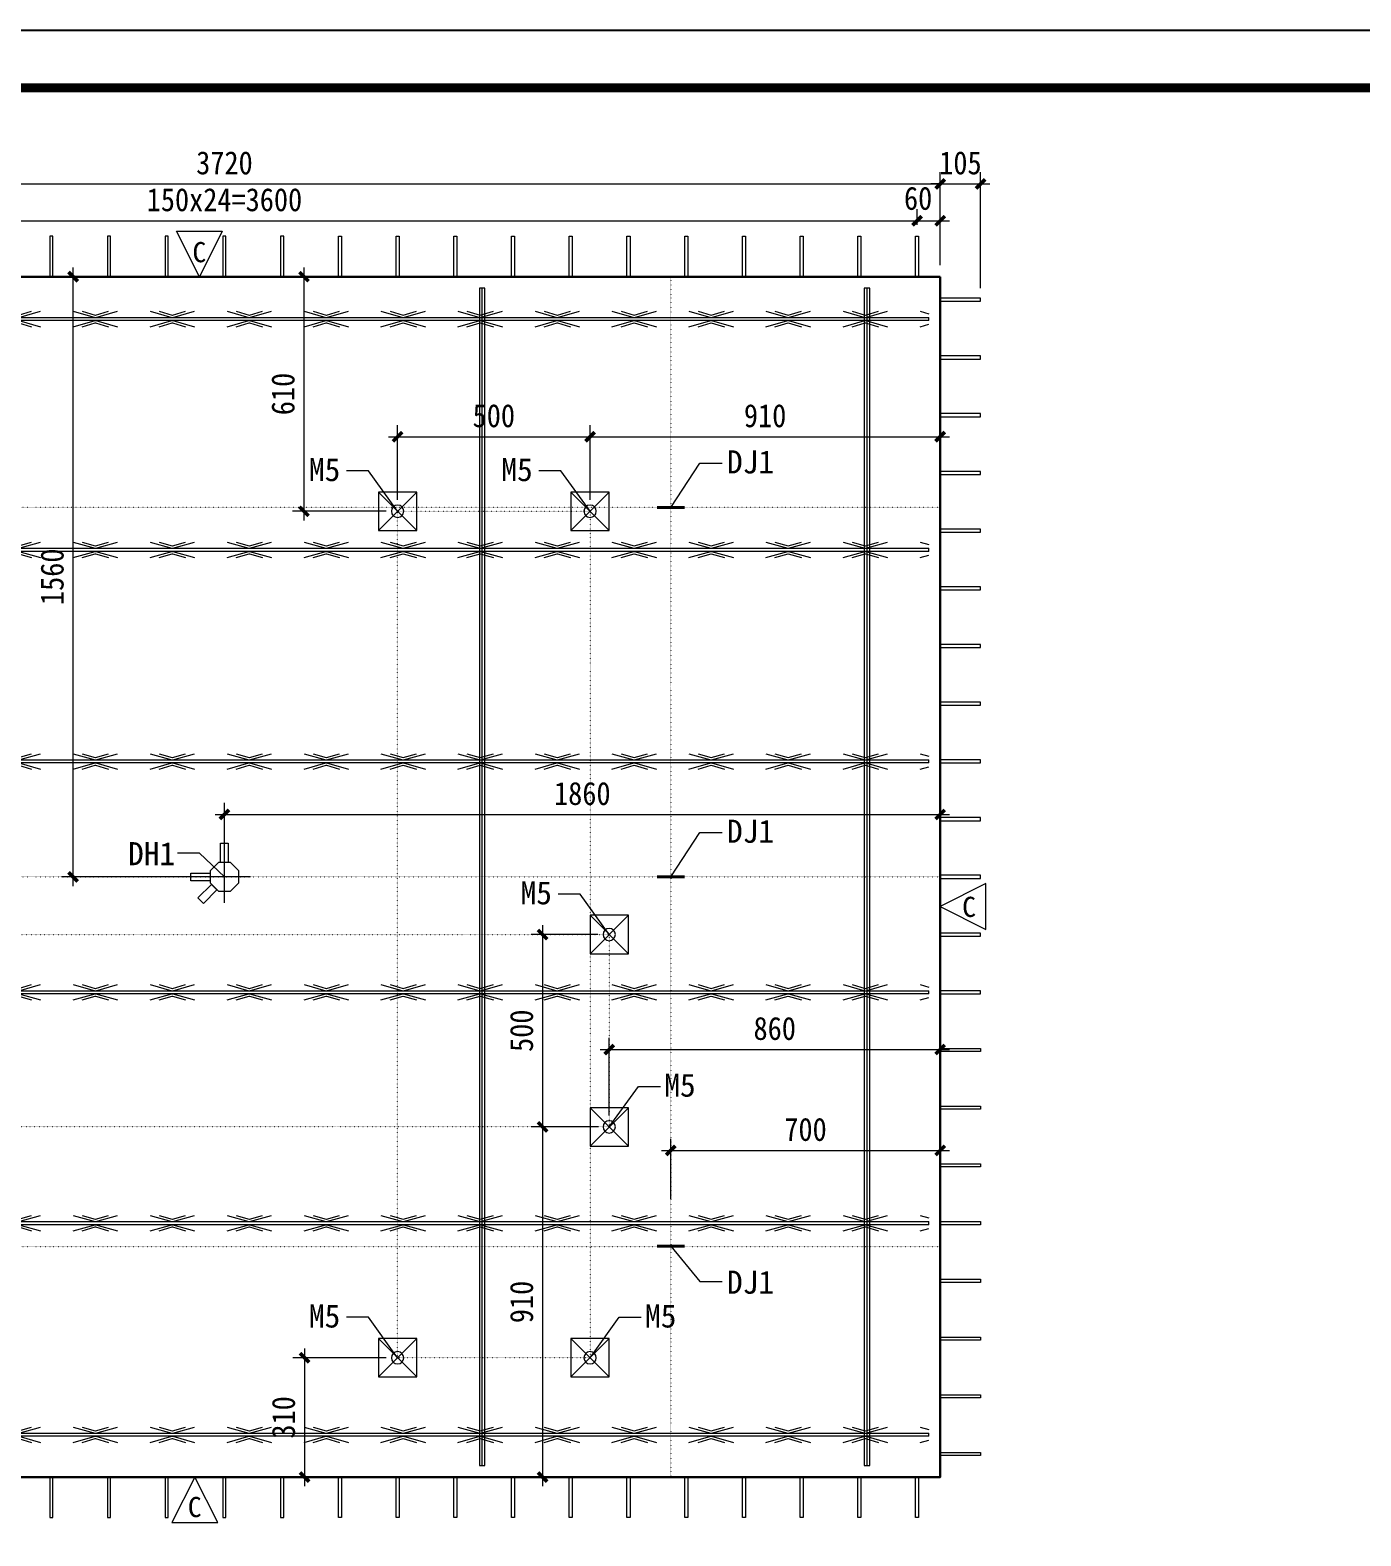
# Model space of a CAD drawing. Header units: millimetres. Extents: x 0 to 31486, y -384 to 8910.
# Drawn here: x 21728 to 25186, y 4612 to 8526 of the extents above; entities that cross this region are included whole.
import ezdxf
from ezdxf.enums import TextEntityAlignment as Align

# ---------------------------------------------------------------- set-up
doc = ezdxf.new("R2010")
doc.units = ezdxf.units.MM
doc.linetypes.add('DOT', pattern=[0.25, 0, -0.25])
for name, color, linetype in [('EQUIP-照明', 3, 'Continuous'), ('ERECTIONMARK', 8, 'Continuous'), ('图框2', 1, 'Continuous'), ('图框线', 7, 'Continuous'), ('桁架', 4, 'Continuous'), ('钢筋', 7, 'Continuous')]:
    doc.layers.add(name, color=color, linetype=linetype)
for name, color, linetype, lineweight in [('YG-标注', 151, 'Continuous', 15), ('YZ-文字', 4, 'Continuous', 13), ('YZ-符号', 96, 'Continuous', 9), ('墙板支撑', 7, 'Continuous', 15), ('轮廓线', 2, 'Continuous', 13)]:
    doc.layers.add(name, color=color, linetype=linetype, lineweight=lineweight)
doc.styles.add('YZ-样式 2', font='simhei.ttf', dxfattribs={"width": 0.9})
doc.styles.add('图签-黑体', font='simhei.ttf')
doc.styles.add('黑体', font='simhei.ttf')
doc.dimstyles.new('m_sc-10', dxfattribs={"dimtxt": 65, "dimasz": 30, "dimexe": 20, "dimexo": 30, "dimgap": 20, "dimtad": 1, "dimdec": 0, "dimzin": 1, "dimdsep": 46, "dimtxsty": '黑体', "dimblk": 'ARCHTICK', "dimcen": 250, "dimdle": 10, "dimclrd": 256, "dimclre": 256, "dimclrt": 7, "dimazin": 0, "dimtfac": 1, "dimtdec": 0, "dimtix": 1, "dimtmove": 2, "dimatfit": 2, "dimldrblk": 'ARCHTICK', "dimfxl": 1, "dimlwd": -1, "dimlwe": -1, "dimarcsym": 0})
doc.dimstyles.new('YZ-30', dxfattribs={"dimscale": 30, "dimtxt": 2, "dimasz": 0.8, "dimexe": 1, "dimexo": 1, "dimgap": 0.8, "dimtad": 1, "dimdec": 0, "dimzin": 1, "dimdsep": 46, "dimtxsty": 'YZ-样式 2', "dimblk": 'ARCHTICK', "dimcen": 250, "dimdle": 0.8, "dimclrd": 151, "dimclre": 151, "dimclrt": 7, "dimazin": 0, "dimtfac": 1, "dimtdec": 0, "dimtix": 1, "dimtmove": 2, "dimatfit": 2, "dimldrblk": 'ARCHTICK', "dimfxl": 1, "dimlwd": 9, "dimlwe": 9, "dimarcsym": 0})

# ---------------------------------------------------------------- blocks, each defined once
blk = doc.blocks.new('_ArchTick')
at = {"color": 0, "linetype": 'ByBlock', "const_width": 0.4}
blk.add_lwpolyline([(-0.5, -0.5), (0.5, 0.5)], dxfattribs=at)
blk = doc.blocks.new('*D223')
at = {"layer": 'Defpoints', "color": 0, "ltscale": 30, "transparency": 16777216}
for p in [(24093.1, 8126.5), (20373.1, 7885.3), (24093.1, 7885.3)]:
    blk.add_point(p, dxfattribs=at)
at = {"layer": 'YG-标注', "color": 151, "lineweight": 9, "ltscale": 30, "transparency": 16777216}
for p, q in [((20373.1, 7915.3), (20373.1, 8156.5)), ((24093.1, 7915.3), (24093.1, 8156.5)), ((20349.1, 8126.5), (24117.1, 8126.5))]:
    blk.add_line(p, q, dxfattribs=at)
at = {"layer": 'YG-标注', "color": 151, "lineweight": 9, "ltscale": 30, "transparency": 16777216, "xscale": 24, "yscale": 24, "zscale": 24, "rotation": 180}
blk.add_blockref('_ArchTick', (20373.1, 8126.5), dxfattribs=at)
at = {"layer": 'YG-标注', "color": 151, "lineweight": 9, "ltscale": 30, "transparency": 16777216, "xscale": 24, "yscale": 24, "zscale": 24}
blk.add_blockref('_ArchTick', (24093.1, 8126.5), dxfattribs=at)
at = {"layer": 'YG-标注', "color": 7, "lineweight": 9, "ltscale": 30, "transparency": 16777216, "insert": (22233.1, 8180.8), "char_height": 60, "attachment_point": 5, "style": 'YZ-样式 2'}
blk.add_mtext('3720', dxfattribs=at)
blk = doc.blocks.new('*D224')
at = {"layer": 'Defpoints', "color": 0, "ltscale": 30, "transparency": 16777216}
for p in [(24198.1, 8126.5), (24093.1, 7885.3), (24198.1, 7825.3)]:
    blk.add_point(p, dxfattribs=at)
at = {"layer": '钢筋', "color": 151, "lineweight": 9, "ltscale": 30, "transparency": 16777216}
for p, q in [((24093.1, 7915.3), (24093.1, 8156.5)), ((24198.1, 7855.3), (24198.1, 8156.5)), ((24093.1, 8126.5), (24069.1, 8126.5)), ((24093.1, 8126.5), (24198.1, 8126.5)), ((24198.1, 8126.5), (24222.1, 8126.5))]:
    blk.add_line(p, q, dxfattribs=at)
at = {"layer": '钢筋', "color": 151, "lineweight": 9, "ltscale": 30, "transparency": 16777216, "xscale": 24, "yscale": 24, "zscale": 24}
blk.add_blockref('_ArchTick', (24093.1, 8126.5), dxfattribs=at)
at = {"layer": '钢筋', "color": 151, "lineweight": 9, "ltscale": 30, "transparency": 16777216, "xscale": 24, "yscale": 24, "zscale": 24, "rotation": 180}
blk.add_blockref('_ArchTick', (24198.1, 8126.5), dxfattribs=at)
at = {"layer": '钢筋', "color": 7, "ltscale": 30, "transparency": 16777216, "insert": (24145.6, 8180.8), "char_height": 60, "attachment_point": 5, "style": 'YZ-样式 2'}
blk.add_mtext('105', dxfattribs=at)
blk = doc.blocks.new('*D225')
at = {"layer": 'Defpoints', "color": 0, "ltscale": 30, "transparency": 16777216}
for p in [(24093.1, 8030.6), (24033.1, 7990.3), (24093.1, 7885.3)]:
    blk.add_point(p, dxfattribs=at)
at = {"layer": '钢筋', "color": 151, "lineweight": 9, "ltscale": 30, "transparency": 16777216}
for p, q in [((24009.1, 8030.6), (24117.1, 8030.6)), ((24033.1, 8020.3), (24033.1, 8060.6)), ((24093.1, 7915.3), (24093.1, 8060.6))]:
    blk.add_line(p, q, dxfattribs=at)
at = {"layer": '钢筋', "color": 151, "lineweight": 9, "ltscale": 30, "transparency": 16777216, "xscale": 24, "yscale": 24, "zscale": 24, "rotation": 180}
blk.add_blockref('_ArchTick', (24033.1, 8030.6), dxfattribs=at)
at = {"layer": '钢筋', "color": 151, "lineweight": 9, "ltscale": 30, "transparency": 16777216, "xscale": 24, "yscale": 24, "zscale": 24}
blk.add_blockref('_ArchTick', (24093.1, 8030.6), dxfattribs=at)
at = {"layer": '钢筋', "color": 7, "ltscale": 30, "transparency": 16777216, "insert": (24035.7, 8088.6), "char_height": 60, "attachment_point": 5, "style": 'YZ-样式 2'}
blk.add_mtext('60', dxfattribs=at)
blk = doc.blocks.new('*D226')
at = {"layer": 'Defpoints', "color": 0, "ltscale": 30, "transparency": 16777216}
for p in [(24033.1, 8030.6), (20433.1, 7990.3), (24033.1, 7990.3)]:
    blk.add_point(p, dxfattribs=at)
at = {"layer": '钢筋', "color": 151, "lineweight": 9, "ltscale": 30, "transparency": 16777216}
for p, q in [((20409.1, 8030.6), (24057.1, 8030.6)), ((20433.1, 8020.3), (20433.1, 8060.6)), ((24033.1, 8020.3), (24033.1, 8060.6))]:
    blk.add_line(p, q, dxfattribs=at)
at = {"layer": '钢筋', "color": 151, "lineweight": 9, "ltscale": 30, "transparency": 16777216, "xscale": 24, "yscale": 24, "zscale": 24, "rotation": 180}
blk.add_blockref('_ArchTick', (20433.1, 8030.6), dxfattribs=at)
at = {"layer": '钢筋', "color": 151, "lineweight": 9, "ltscale": 30, "transparency": 16777216, "xscale": 24, "yscale": 24, "zscale": 24}
blk.add_blockref('_ArchTick', (24033.1, 8030.6), dxfattribs=at)
at = {"layer": '钢筋', "color": 7, "ltscale": 30, "transparency": 16777216, "insert": (22233.1, 8085), "char_height": 60, "attachment_point": 5, "style": 'YZ-样式 2'}
blk.add_mtext('150x24=3600', dxfattribs=at)
blk = doc.blocks.new('A$C417965C4')
at = {"layer": '桁架', "color": 4, "lineweight": 9}
for p, q in [((-3660, 4), (-3660, -4)), ((0, -4), (0, 4))]:
    blk.add_line(p, q, dxfattribs=at)
for points in [[(-3660, 4), (0, 4)], [(-3623.2, 20), (-3566.3, 4), (-3564.5, 4), (-3507.6, 20)], [(-3599.7, 20), (-3565.5, 10), (-3565.2, 10), (-3531.1, 20)], [(-3423.2, 20), (-3366.3, 4), (-3364.5, 4), (-3307.6, 20)], [(-3399.7, 20), (-3365.5, 10), (-3365.2, 10), (-3331.1, 20)], [(-3223.2, 20), (-3166.3, 4), (-3164.5, 4), (-3107.6, 20)], [(-3199.7, 20), (-3165.5, 10), (-3165.2, 10), (-3131.1, 20)], [(-3023.2, 20), (-2966.3, 4), (-2964.5, 4), (-2907.6, 20)], [(-2999.7, 20), (-2965.5, 10), (-2965.2, 10), (-2931.1, 20)], [(-2823.2, 20), (-2766.3, 4), (-2764.5, 4), (-2707.6, 20)], [(-2799.7, 20), (-2765.5, 10), (-2765.2, 10), (-2731.1, 20)], [(-2623.2, 20), (-2566.3, 4), (-2564.5, 4), (-2507.6, 20)], [(-2599.7, 20), (-2565.5, 10), (-2565.2, 10), (-2531.1, 20)], [(-2423.2, 20), (-2366.3, 4), (-2364.5, 4), (-2307.6, 20)], [(-2399.7, 20), (-2365.5, 10), (-2365.2, 10), (-2331.1, 20)], [(-2223.2, 20), (-2166.3, 4), (-2164.5, 4), (-2107.6, 20)], [(-2199.7, 20), (-2165.5, 10), (-2165.2, 10), (-2131.1, 20)], [(-2023.2, 20), (-1966.3, 4), (-1964.5, 4), (-1907.6, 20)], [(-1999.7, 20), (-1965.5, 10), (-1965.2, 10), (-1931.1, 20)], [(-1823.2, 20), (-1766.3, 4), (-1764.5, 4), (-1707.6, 20)], [(-1799.7, 20), (-1765.5, 10), (-1765.2, 10), (-1731.1, 20)], [(-1623.2, 20), (-1566.3, 4), (-1564.5, 4), (-1507.6, 20)], [(-1599.7, 20), (-1565.5, 10), (-1565.2, 10), (-1531.1, 20)], [(-1423.2, 20), (-1366.3, 4), (-1364.5, 4), (-1307.6, 20)], [(-1399.7, 20), (-1365.5, 10), (-1365.2, 10), (-1331.1, 20)], [(-1223.2, 20), (-1166.3, 4), (-1164.5, 4), (-1107.6, 20)], [(-1199.7, 20), (-1165.5, 10), (-1165.2, 10), (-1131.1, 20)], [(-1022.9, 20), (-966, 4), (-964.1, 4), (-907.3, 20)], [(-999.4, 20), (-965.2, 10), (-964.9, 10), (-930.8, 20)], [(-822.9, 20), (-766, 4), (-764.1, 4), (-707.3, 20)], [(-799.4, 20), (-765.2, 10), (-764.9, 10), (-730.8, 20)], [(-622.9, 20), (-566, 4), (-564.1, 4), (-507.3, 20)], [(-599.4, 20), (-565.2, 10), (-564.9, 10), (-530.8, 20)], [(-422.9, 20), (-366, 4), (-364.1, 4), (-307.3, 20)], [(-399.4, 20), (-365.2, 10), (-364.9, 10), (-330.8, 20)], [(-222.4, 20), (-165.5, 4), (-163.7, 4), (-106.8, 20)], [(-198.9, 20), (-164.8, 10), (-164.4, 10), (-130.3, 20)], [(-22.4, 20), (0, 13.7)], [(0, -4), (-3660, -4)], [(-3623.2, -20), (-3566.3, -4), (-3564.5, -4), (-3507.6, -20)], [(-3599.7, -20), (-3565.5, -10), (-3565.2, -10), (-3531.1, -20)], [(-3423.2, -20), (-3366.3, -4), (-3364.5, -4), (-3307.6, -20)], [(-3399.7, -20), (-3365.5, -10), (-3365.2, -10), (-3331.1, -20)], [(-3223.2, -20), (-3166.3, -4), (-3164.5, -4), (-3107.6, -20)], [(-3199.7, -20), (-3165.5, -10), (-3165.2, -10), (-3131.1, -20)], [(-3023.2, -20), (-2966.3, -4), (-2964.5, -4), (-2907.6, -20)], [(-2999.7, -20), (-2965.5, -10), (-2965.2, -10), (-2931.1, -20)], [(-2823.2, -20), (-2766.3, -4), (-2764.5, -4), (-2707.6, -20)], [(-2799.7, -20), (-2765.5, -10), (-2765.2, -10), (-2731.1, -20)], [(-2623.2, -20), (-2566.3, -4), (-2564.5, -4), (-2507.6, -20)], [(-2599.7, -20), (-2565.5, -10), (-2565.2, -10), (-2531.1, -20)], [(-2423.2, -20), (-2366.3, -4), (-2364.5, -4), (-2307.6, -20)], [(-2399.7, -20), (-2365.5, -10), (-2365.2, -10), (-2331.1, -20)], [(-2223.2, -20), (-2166.3, -4), (-2164.5, -4), (-2107.6, -20)], [(-2199.7, -20), (-2165.5, -10), (-2165.2, -10), (-2131.1, -20)], [(-2023.2, -20), (-1966.3, -4), (-1964.5, -4), (-1907.6, -20)], [(-1999.7, -20), (-1965.5, -10), (-1965.2, -10), (-1931.1, -20)], [(-1823.2, -20), (-1766.3, -4), (-1764.5, -4), (-1707.6, -20)], [(-1799.7, -20), (-1765.5, -10), (-1765.2, -10), (-1731.1, -20)], [(-1623.2, -20), (-1566.3, -4), (-1564.5, -4), (-1507.6, -20)], [(-1599.7, -20), (-1565.5, -10), (-1565.2, -10), (-1531.1, -20)], [(-1423.2, -20), (-1366.3, -4), (-1364.5, -4), (-1307.6, -20)], [(-1399.7, -20), (-1365.5, -10), (-1365.2, -10), (-1331.1, -20)], [(-1223.2, -20), (-1166.3, -4), (-1164.5, -4), (-1107.6, -20)], [(-1199.7, -20), (-1165.5, -10), (-1165.2, -10), (-1131.1, -20)], [(-1022.9, -20), (-966, -4), (-964.1, -4), (-907.3, -20)], [(-999.4, -20), (-965.2, -10), (-964.9, -10), (-930.8, -20)], [(-822.9, -20), (-766, -4), (-764.1, -4), (-707.3, -20)], [(-799.4, -20), (-765.2, -10), (-764.9, -10), (-730.8, -20)], [(-622.9, -20), (-566, -4), (-564.1, -4), (-507.3, -20)], [(-599.4, -20), (-565.2, -10), (-564.9, -10), (-530.8, -20)], [(-422.9, -20), (-366, -4), (-364.1, -4), (-307.3, -20)], [(-399.4, -20), (-365.2, -10), (-364.9, -10), (-330.8, -20)], [(-222.4, -20), (-165.5, -4), (-163.7, -4), (-106.8, -20)], [(-198.9, -20), (-164.8, -10), (-164.4, -10), (-130.3, -20)], [(-22.4, -20), (0, -13.7)]]:
    blk.add_lwpolyline(points, dxfattribs=at)
blk = doc.blocks.new('*D227')
at = {"layer": 'Defpoints', "color": 0, "ltscale": 30, "transparency": 16777216}
for p in [(24093.1, 6487.4), (24093.1, 6325.3), (22233.1, 6257.8)]:
    blk.add_point(p, dxfattribs=at)
at = {"layer": 'YG-标注', "color": 151, "lineweight": 9, "ltscale": 30, "transparency": 16777216}
for p, q in [((22233.1, 6287.8), (22233.1, 6517.4)), ((24093.1, 6355.3), (24093.1, 6517.4)), ((22209.1, 6487.4), (24117.1, 6487.4))]:
    blk.add_line(p, q, dxfattribs=at)
at = {"layer": 'YG-标注', "color": 151, "lineweight": 9, "ltscale": 30, "transparency": 16777216, "xscale": 24, "yscale": 24, "zscale": 24, "rotation": 180}
blk.add_blockref('_ArchTick', (22233.1, 6487.4), dxfattribs=at)
at = {"layer": 'YG-标注', "color": 151, "lineweight": 9, "ltscale": 30, "transparency": 16777216, "xscale": 24, "yscale": 24, "zscale": 24}
blk.add_blockref('_ArchTick', (24093.1, 6487.4), dxfattribs=at)
at = {"layer": 'YG-标注', "color": 7, "lineweight": 9, "ltscale": 30, "transparency": 16777216, "insert": (23163.1, 6541.7), "char_height": 60, "attachment_point": 5, "style": 'YZ-样式 2'}
blk.add_mtext('1860', dxfattribs=at)
blk = doc.blocks.new('*D228')
at = {"layer": 'Defpoints', "color": 0, "ltscale": 30, "transparency": 16777216}
for p in [(21839.9, 7885.3), (22300.6, 7885.3), (22300.6, 6325.3)]:
    blk.add_point(p, dxfattribs=at)
at = {"layer": 'YG-标注', "color": 151, "lineweight": 9, "ltscale": 30, "transparency": 16777216}
for p, q in [((21839.9, 6301.3), (21839.9, 7909.3)), ((22270.6, 7885.3), (21809.9, 7885.3)), ((22270.6, 6325.3), (21809.9, 6325.3))]:
    blk.add_line(p, q, dxfattribs=at)
at = {"layer": 'YG-标注', "color": 151, "lineweight": 9, "ltscale": 30, "transparency": 16777216, "xscale": 24, "yscale": 24, "zscale": 24}
for p, rotation in [((21839.9, 7885.3), 90), ((21839.9, 6325.3), 270)]:
    blk.add_blockref('_ArchTick', p, dxfattribs=dict(at, rotation=rotation))
at = {"layer": 'YG-标注', "color": 7, "ltscale": 30, "transparency": 16777216, "insert": (21785.6, 7105.3), "char_height": 60, "attachment_point": 5, "rotation": 90, "style": 'YZ-样式 2'}
blk.add_mtext('1560', dxfattribs=at)
blk = doc.blocks.new('*D230')
at = {"layer": 'Defpoints', "color": 0, "ltscale": 30, "transparency": 16777216}
for p in [(24093.1, 5614.3), (23393.1, 5458.6), (24093.1, 5458.1)]:
    blk.add_point(p, dxfattribs=at)
at = {"layer": 'YG-标注', "color": 151, "lineweight": 9, "ltscale": 30, "transparency": 16777216}
for p, q in [((23393.1, 5488.6), (23393.1, 5644.3)), ((24093.1, 5488.1), (24093.1, 5644.3)), ((23369.1, 5614.3), (24117.1, 5614.3))]:
    blk.add_line(p, q, dxfattribs=at)
at = {"layer": 'YG-标注', "color": 151, "lineweight": 9, "ltscale": 30, "transparency": 16777216, "xscale": 24, "yscale": 24, "zscale": 24, "rotation": 180}
blk.add_blockref('_ArchTick', (23393.1, 5614.3), dxfattribs=at)
at = {"layer": 'YG-标注', "color": 151, "lineweight": 9, "ltscale": 30, "transparency": 16777216, "xscale": 24, "yscale": 24, "zscale": 24}
blk.add_blockref('_ArchTick', (24093.1, 5614.3), dxfattribs=at)
at = {"layer": 'YG-标注', "color": 7, "lineweight": 9, "ltscale": 30, "transparency": 16777216, "insert": (23743.1, 5668.6), "char_height": 60, "attachment_point": 5, "style": 'YZ-样式 2'}
blk.add_mtext('700', dxfattribs=at)
blk = doc.blocks.new('A$C0ABE7B75')
at = {"layer": '钢筋', "color": 4, "lineweight": 13}
for points in [[(-7.3, 0), (7.2, 0), (7.2, 3000), (7.2, 3060), (-7.3, 3060)], [(-7.3, 3060), (-7.3, 3060), (-7.3, 0)], [(-0.8, 3060), (-0.8, 3000), (-0.8, 0)]]:
    blk.add_lwpolyline(points, dxfattribs=at)
blk = doc.blocks.new('A$C6C6A476D')
at = {"layer": '墙板支撑', "color": 6, "ltscale": 30}
for p, q in [((50, 50), (-50, -50)), ((-50, 50), (50, -50))]:
    blk.add_line(p, q, dxfattribs=at)
blk.add_lwpolyline([(-50, 50), (50, 50), (50, -50), (-50, -50)], close=True, dxfattribs=at)
blk.add_circle((0, 0), 16, dxfattribs=at)
blk = doc.blocks.new('A$C35D967A2')
at = {"layer": '墙板支撑', "color": 0, "ltscale": 30}
for p in [(50, 50), (550, 50)]:
    blk.add_blockref('A$C6C6A476D', p, dxfattribs=at)
blk = doc.blocks.new('*D252')
at = {"layer": 'Defpoints', "color": 0, "ltscale": 30, "transparency": 16777216}
for p in [(22683.1, 5075.4), (22441.2, 4765.3), (22683.1, 4765.3)]:
    blk.add_point(p, dxfattribs=at)
at = {"layer": 'YZ-文字', "color": 151, "lineweight": 9, "ltscale": 30, "transparency": 16777216}
for p, q in [((22441.2, 5099.4), (22441.2, 4741.3)), ((22653.1, 5075.4), (22411.2, 5075.4)), ((22653.1, 4765.3), (22411.2, 4765.3))]:
    blk.add_line(p, q, dxfattribs=at)
at = {"layer": 'YZ-文字', "color": 151, "lineweight": 9, "ltscale": 30, "transparency": 16777216, "xscale": 24, "yscale": 24, "zscale": 24}
for p, rotation in [((22441.2, 5075.4), 90), ((22441.2, 4765.3), 270)]:
    blk.add_blockref('_ArchTick', p, dxfattribs=dict(at, rotation=rotation))
at = {"layer": 'YZ-文字', "color": 7, "ltscale": 30, "transparency": 16777216, "insert": (22386.8, 4920.4), "char_height": 60, "attachment_point": 5, "rotation": 90, "style": 'YZ-样式 2'}
blk.add_mtext('310', dxfattribs=at)
blk = doc.blocks.new('*D253')
at = {"layer": 'Defpoints', "color": 0, "ltscale": 30, "transparency": 16777216}
for p in [(22439.9, 7885.3), (22679.1, 7885.3), (22683.1, 7275.4)]:
    blk.add_point(p, dxfattribs=at)
at = {"layer": 'YZ-文字', "color": 151, "lineweight": 9, "ltscale": 30, "transparency": 16777216}
for p, q in [((22439.9, 7251.4), (22439.9, 7909.3)), ((22649.1, 7885.3), (22409.9, 7885.3)), ((22653.1, 7275.4), (22409.9, 7275.4))]:
    blk.add_line(p, q, dxfattribs=at)
at = {"layer": 'YZ-文字', "color": 151, "lineweight": 9, "ltscale": 30, "transparency": 16777216, "xscale": 24, "yscale": 24, "zscale": 24}
for p, rotation in [((22439.9, 7885.3), 90), ((22439.9, 7275.4), 270)]:
    blk.add_blockref('_ArchTick', p, dxfattribs=dict(at, rotation=rotation))
at = {"layer": 'YZ-文字', "color": 7, "ltscale": 30, "transparency": 16777216, "insert": (22385.6, 7580.4), "char_height": 60, "attachment_point": 5, "rotation": 90, "style": 'YZ-样式 2'}
blk.add_mtext('610', dxfattribs=at)
blk = doc.blocks.new('*D254')
at = {"layer": 'Defpoints', "color": 0, "ltscale": 30, "transparency": 16777216}
for p in [(23183.1, 7469.3), (22683.1, 7275.4), (23183.1, 7275.4)]:
    blk.add_point(p, dxfattribs=at)
at = {"layer": 'YZ-文字', "color": 151, "lineweight": 9, "ltscale": 30, "transparency": 16777216}
for p, q in [((22683.1, 7305.4), (22683.1, 7499.3)), ((23183.1, 7305.4), (23183.1, 7499.3)), ((22659.1, 7469.3), (23207.1, 7469.3))]:
    blk.add_line(p, q, dxfattribs=at)
at = {"layer": 'YZ-文字', "color": 151, "lineweight": 9, "ltscale": 30, "transparency": 16777216, "xscale": 24, "yscale": 24, "zscale": 24, "rotation": 180}
blk.add_blockref('_ArchTick', (22683.1, 7469.3), dxfattribs=at)
at = {"layer": 'YZ-文字', "color": 151, "lineweight": 9, "ltscale": 30, "transparency": 16777216, "xscale": 24, "yscale": 24, "zscale": 24}
blk.add_blockref('_ArchTick', (23183.1, 7469.3), dxfattribs=at)
at = {"layer": 'YZ-文字', "color": 7, "ltscale": 30, "transparency": 16777216, "insert": (22933.1, 7523.6), "char_height": 60, "attachment_point": 5, "style": 'YZ-样式 2'}
blk.add_mtext('500', dxfattribs=at)
blk = doc.blocks.new('*D255')
at = {"layer": 'Defpoints', "color": 0, "ltscale": 30, "transparency": 16777216}
for p in [(24093.1, 7469.3), (23183.1, 7275.4), (24093.1, 7221.3)]:
    blk.add_point(p, dxfattribs=at)
at = {"layer": 'YZ-文字', "color": 151, "lineweight": 9, "ltscale": 30, "transparency": 16777216}
for p, q in [((23183.1, 7305.4), (23183.1, 7499.3)), ((24093.1, 7251.3), (24093.1, 7499.3)), ((23159.1, 7469.3), (24117.1, 7469.3))]:
    blk.add_line(p, q, dxfattribs=at)
at = {"layer": 'YZ-文字', "color": 151, "lineweight": 9, "ltscale": 30, "transparency": 16777216, "xscale": 24, "yscale": 24, "zscale": 24, "rotation": 180}
blk.add_blockref('_ArchTick', (23183.1, 7469.3), dxfattribs=at)
at = {"layer": 'YZ-文字', "color": 151, "lineweight": 9, "ltscale": 30, "transparency": 16777216, "xscale": 24, "yscale": 24, "zscale": 24}
blk.add_blockref('_ArchTick', (24093.1, 7469.3), dxfattribs=at)
at = {"layer": 'YZ-文字', "color": 7, "ltscale": 30, "transparency": 16777216, "insert": (23638.1, 7523.6), "char_height": 60, "attachment_point": 5, "style": 'YZ-样式 2'}
blk.add_mtext('910', dxfattribs=at)
blk = doc.blocks.new('*D256')
at = {"layer": 'Defpoints', "color": 0, "ltscale": 30, "transparency": 16777216}
for p in [(23233.1, 6175.4), (23059.8, 5675.4), (23233.1, 5675.4)]:
    blk.add_point(p, dxfattribs=at)
at = {"layer": 'YZ-文字', "color": 151, "lineweight": 9, "ltscale": 30, "transparency": 16777216}
for p, q in [((23059.8, 6199.4), (23059.8, 5651.4)), ((23203.1, 6175.4), (23029.8, 6175.4)), ((23203.1, 5675.4), (23029.8, 5675.4))]:
    blk.add_line(p, q, dxfattribs=at)
at = {"layer": 'YZ-文字', "color": 151, "lineweight": 9, "ltscale": 30, "transparency": 16777216, "xscale": 24, "yscale": 24, "zscale": 24}
for p, rotation in [((23059.8, 6175.4), 90), ((23059.8, 5675.4), 270)]:
    blk.add_blockref('_ArchTick', p, dxfattribs=dict(at, rotation=rotation))
at = {"layer": 'YZ-文字', "color": 7, "ltscale": 30, "transparency": 16777216, "insert": (23005.4, 5925.4), "char_height": 60, "attachment_point": 5, "rotation": 90, "style": 'YZ-样式 2'}
blk.add_mtext('500', dxfattribs=at)
blk = doc.blocks.new('*D257')
at = {"layer": 'Defpoints', "color": 0, "ltscale": 30, "transparency": 16777216}
for p in [(23233.1, 5675.4), (23059.8, 4765.3), (23137.1, 4765.3)]:
    blk.add_point(p, dxfattribs=at)
at = {"layer": 'YZ-文字', "color": 151, "lineweight": 9, "ltscale": 30, "transparency": 16777216}
for p, q in [((23203.1, 5675.4), (23029.8, 5675.4)), ((23059.8, 5699.4), (23059.8, 4741.3)), ((23107.1, 4765.3), (23029.8, 4765.3))]:
    blk.add_line(p, q, dxfattribs=at)
at = {"layer": 'YZ-文字', "color": 151, "lineweight": 9, "ltscale": 30, "transparency": 16777216, "xscale": 24, "yscale": 24, "zscale": 24}
for p, rotation in [((23059.8, 5675.4), 90), ((23059.8, 4765.3), 270)]:
    blk.add_blockref('_ArchTick', p, dxfattribs=dict(at, rotation=rotation))
at = {"layer": 'YZ-文字', "color": 7, "ltscale": 30, "transparency": 16777216, "insert": (23005.4, 5220.4), "char_height": 60, "attachment_point": 5, "rotation": 90, "style": 'YZ-样式 2'}
blk.add_mtext('910', dxfattribs=at)
blk = doc.blocks.new('*D259')
at = {"layer": 'Defpoints', "color": 0, "ltscale": 30, "transparency": 16777216}
for p in [(24093.1, 5876.6), (23233.1, 5675.4), (24093.1, 5675.4)]:
    blk.add_point(p, dxfattribs=at)
at = {"layer": 'YZ-文字', "color": 151, "lineweight": 9, "ltscale": 30, "transparency": 16777216}
for p, q in [((23209.1, 5876.6), (24117.1, 5876.6)), ((23233.1, 5705.4), (23233.1, 5906.6)), ((24093.1, 5705.4), (24093.1, 5906.6))]:
    blk.add_line(p, q, dxfattribs=at)
at = {"layer": 'YZ-文字', "color": 151, "lineweight": 9, "ltscale": 30, "transparency": 16777216, "xscale": 24, "yscale": 24, "zscale": 24, "rotation": 180}
blk.add_blockref('_ArchTick', (23233.1, 5876.6), dxfattribs=at)
at = {"layer": 'YZ-文字', "color": 151, "lineweight": 9, "ltscale": 30, "transparency": 16777216, "xscale": 24, "yscale": 24, "zscale": 24}
blk.add_blockref('_ArchTick', (24093.1, 5876.6), dxfattribs=at)
at = {"layer": 'YZ-文字', "color": 7, "ltscale": 30, "transparency": 16777216, "insert": (23663.1, 5931), "char_height": 60, "attachment_point": 5, "style": 'YZ-样式 2'}
blk.add_mtext('860', dxfattribs=at)

msp = doc.modelspace()

# ---------------------------------------------------------------- linework, layer by layer
at = {"layer": 'EQUIP-照明', "color": 2, "lineweight": 15}
for p, q in [((22233.1, 6257.8), (22233.1, 6392.8)), ((22300.6, 6325.3), (22165.6, 6325.3))]:
    msp.add_line(p, q, dxfattribs=at)
for points in [[(22243.1, 6412.8), (22243.1, 6362.8), (22223.1, 6362.8), (22223.1, 6412.8)], [(22270.6, 6340.9), (22248.6, 6362.8), (22217.6, 6362.8), (22195.6, 6340.9), (22195.6, 6309.8), (22217.6, 6287.8), (22248.6, 6287.8), (22270.6, 6309.8)], [(22145.6, 6335.3), (22195.6, 6335.3), (22195.6, 6315.3), (22145.6, 6315.3)], [(22178.3, 6256.4), (22213.7, 6291.8), (22199.5, 6305.9), (22164.2, 6270.5)]]:
    msp.add_lwpolyline(points, close=True, dxfattribs=at)
at = {"layer": 'ERECTIONMARK', "color": 3, "lineweight": 40}
for p, q in [((23428.9, 7285.3), (23357.4, 7285.3)), ((23428.9, 6325.3), (23357.4, 6325.3)), ((23428.9, 5365.3), (23357.4, 5365.3))]:
    msp.add_line(p, q, dxfattribs=at)
at = {"layer": 'YZ-符号', "color": 253, "linetype": 'DOT', "lineweight": 13, "ltscale": 5}
for p, q in [((23393.1, 7885.3), (23393.1, 4765.3)), ((20373.1, 7285.8), (24093.1, 7285.8)), ((20373.1, 6325.8), (24093.1, 6325.8)), ((20373.1, 5364.9), (24093.1, 5364.9))]:
    msp.add_line(p, q, dxfattribs=at)
at = {"layer": 'YZ-符号', "color": 1, "lineweight": 15}
for points in [[(22167.9, 7885.3), (22108.2, 8003.7), (22227.6, 8003.7)], [(24093.1, 6248.2), (24211.5, 6188.5), (24211.5, 6307.9)], [(22156, 4765.3), (22096.3, 4647), (22215.7, 4647)]]:
    msp.add_lwpolyline(points, close=True, dxfattribs=at)
at = {"layer": 'YZ-符号', "color": 253, "linetype": 'DOT', "lineweight": 13, "ltscale": 5}
for points in [[(22683.1, 7275.4), (23183.1, 7275.4), (23183.1, 5075.4), (22683.1, 5075.4)], [(21233.1, 6175.4), (23233.1, 6175.4), (23233.1, 5675.4), (21233.1, 5675.4)]]:
    msp.add_lwpolyline(points, close=True, dxfattribs=at)
at = {"layer": '图框2', "color": 1}
msp.add_lwpolyline([(18886.2, -383.9), (18886.2, 8526.1), (31486.2, 8526.1), (31486.2, -383.9)], close=True, dxfattribs=at)
at = {"layer": '图框线', "const_width": 24}
msp.add_lwpolyline([(19186.2, 8376.1), (31336.2, 8376.1), (31336.2, -233.9), (19186.2, -233.9)], close=True, dxfattribs=at)
at = {"layer": '轮廓线', "color": 2, "lineweight": 30}
msp.add_lwpolyline([(24093.1, 7885.3), (24093.1, 4765.3), (20373.1, 4765.3), (20373.1, 7885.3)], close=True, dxfattribs=at)
at = {"layer": '钢筋', "color": 5, "lineweight": 13}
for points in [[(21787.1, 7885.3), (21787.1, 7990.3), (21779.1, 7990.3), (21779.1, 7885.3)], [(21937.1, 7885.3), (21937.1, 7990.3), (21929.1, 7990.3), (21929.1, 7885.3)], [(22087.1, 7885.3), (22087.1, 7990.3), (22079.1, 7990.3), (22079.1, 7885.3)], [(22237.1, 7885.3), (22237.1, 7990.3), (22229.1, 7990.3), (22229.1, 7885.3)], [(22387.1, 7885.3), (22387.1, 7990.3), (22379.1, 7990.3), (22379.1, 7885.3)], [(22529.1, 7885.3), (22529.1, 7990.3), (22537.1, 7990.3), (22537.1, 7885.3)], [(22679.1, 7885.3), (22679.1, 7990.3), (22687.1, 7990.3), (22687.1, 7885.3)], [(22829.1, 7885.3), (22829.1, 7990.3), (22837.1, 7990.3), (22837.1, 7885.3)], [(22979.1, 7885.3), (22979.1, 7990.3), (22987.1, 7990.3), (22987.1, 7885.3)], [(23129.1, 7885.3), (23129.1, 7990.3), (23137.1, 7990.3), (23137.1, 7885.3)], [(23279.1, 7885.3), (23279.1, 7990.3), (23287.1, 7990.3), (23287.1, 7885.3)], [(23429.1, 7885.3), (23429.1, 7990.3), (23437.1, 7990.3), (23437.1, 7885.3)], [(23579.1, 7885.3), (23579.1, 7990.3), (23587.1, 7990.3), (23587.1, 7885.3)], [(23729.1, 7885.3), (23729.1, 7990.3), (23737.1, 7990.3), (23737.1, 7885.3)], [(23879.1, 7885.3), (23879.1, 7990.3), (23887.1, 7990.3), (23887.1, 7885.3)], [(24029.1, 7885.3), (24029.1, 7990.3), (24037.1, 7990.3), (24037.1, 7885.3)], [(21779.1, 4765.3), (21779.1, 4660.3), (21787.1, 4660.3), (21787.1, 4765.3)], [(21929.1, 4765.3), (21929.1, 4660.3), (21937.1, 4660.3), (21937.1, 4765.3)], [(22079.1, 4765.3), (22079.1, 4660.3), (22087.1, 4660.3), (22087.1, 4765.3)], [(22229.1, 4765.3), (22229.1, 4660.3), (22237.1, 4660.3), (22237.1, 4765.3)], [(22379.1, 4765.3), (22379.1, 4660.3), (22387.1, 4660.3), (22387.1, 4765.3)], [(22537.1, 4765.3), (22537.1, 4660.3), (22529.1, 4660.3), (22529.1, 4765.3)], [(22687.1, 4765.3), (22687.1, 4660.3), (22679.1, 4660.3), (22679.1, 4765.3)], [(22837.1, 4765.3), (22837.1, 4660.3), (22829.1, 4660.3), (22829.1, 4765.3)], [(22987.1, 4765.3), (22987.1, 4660.3), (22979.1, 4660.3), (22979.1, 4765.3)], [(23137.1, 4765.3), (23137.1, 4660.3), (23129.1, 4660.3), (23129.1, 4765.3)], [(23287.1, 4765.3), (23287.1, 4660.3), (23279.1, 4660.3), (23279.1, 4765.3)], [(23437.1, 4765.3), (23437.1, 4660.3), (23429.1, 4660.3), (23429.1, 4765.3)], [(23587.1, 4765.3), (23587.1, 4660.3), (23579.1, 4660.3), (23579.1, 4765.3)], [(23737.1, 4765.3), (23737.1, 4660.3), (23729.1, 4660.3), (23729.1, 4765.3)], [(23887.1, 4765.3), (23887.1, 4660.3), (23879.1, 4660.3), (23879.1, 4765.3)], [(24037.1, 4765.3), (24037.1, 4660.3), (24029.1, 4660.3), (24029.1, 4765.3)]]:
    msp.add_lwpolyline(points, dxfattribs=at)
at = {"layer": '钢筋', "color": 1, "lineweight": 13}
for points in [[(24093.1, 7821.3), (24198.1, 7821.3), (24198.1, 7829.3), (24093.1, 7829.3)], [(24093.1, 7671.3), (24198.1, 7671.3), (24198.1, 7679.3), (24093.1, 7679.3)], [(24093.1, 7521.3), (24198.1, 7521.3), (24198.1, 7529.3), (24093.1, 7529.3)], [(24093.1, 7371.3), (24198.1, 7371.3), (24198.1, 7379.3), (24093.1, 7379.3)], [(24093.1, 7221.3), (24198.1, 7221.3), (24198.1, 7229.3), (24093.1, 7229.3)], [(24093.1, 7071.3), (24198.1, 7071.3), (24198.1, 7079.3), (24093.1, 7079.3)], [(24093.1, 6921.3), (24198.1, 6921.3), (24198.1, 6929.3), (24093.1, 6929.3)], [(24093.1, 6771.3), (24198.1, 6771.3), (24198.1, 6779.3), (24093.1, 6779.3)], [(24093.1, 6621.3), (24198.1, 6621.3), (24198.1, 6629.3), (24093.1, 6629.3)], [(24093.1, 6471.3), (24198.1, 6471.3), (24198.1, 6479.3), (24093.1, 6479.3)], [(24093.1, 6321.3), (24198.1, 6321.3), (24198.1, 6329.3), (24093.1, 6329.3)], [(24093.1, 6171.3), (24198.1, 6171.3), (24198.1, 6179.3), (24093.1, 6179.3)], [(24093.1, 6021.3), (24198.1, 6021.3), (24198.1, 6029.3), (24093.1, 6029.3)], [(24093.1, 5879.3), (24198.1, 5879.3), (24198.1, 5871.3), (24093.1, 5871.3)], [(24093.1, 5729.3), (24198.1, 5729.3), (24198.1, 5721.3), (24093.1, 5721.3)], [(24093.1, 5579.3), (24198.1, 5579.3), (24198.1, 5571.3), (24093.1, 5571.3)], [(24093.1, 5429.3), (24198.1, 5429.3), (24198.1, 5421.3), (24093.1, 5421.3)], [(24093.1, 5279.3), (24198.1, 5279.3), (24198.1, 5271.3), (24093.1, 5271.3)], [(24093.1, 5129.3), (24198.1, 5129.3), (24198.1, 5121.3), (24093.1, 5121.3)], [(24093.1, 4979.3), (24198.1, 4979.3), (24198.1, 4971.3), (24093.1, 4971.3)], [(24093.1, 4829.3), (24198.1, 4829.3), (24198.1, 4821.3), (24093.1, 4821.3)]]:
    msp.add_lwpolyline(points, dxfattribs=at)

# ---------------------------------------------------------------- block references
at = {"layer": 'YG-标注', "color": 0, "ltscale": 30}
for name, p in [('A$C0ABE7B75', (22902.9, 4795.3)), ('A$C0ABE7B75', (23902.9, 4795.3)), ('A$C417965C4', (24063.1, 7775.3)), ('A$C417965C4', (24063.1, 7175.3)), ('A$C417965C4', (24063.1, 6625.3)), ('A$C417965C4', (24063.1, 6025.3)), ('A$C417965C4', (24063.1, 5425.3)), ('A$C417965C4', (24063.1, 4875.3))]:
    msp.add_blockref(name, p, dxfattribs=at)
at = {"layer": '墙板支撑', "extrusion": (0, 0, -1), "zscale": -1}
for p in [(-23233.1, 7225.4), (-23233.1, 5025.4)]:
    msp.add_blockref('A$C35D967A2', p, dxfattribs=at)
at = {"layer": '墙板支撑', "xscale": -1, "rotation": 270}
msp.add_blockref('A$C35D967A2', (23183.1, 5625.4), dxfattribs=at)

# ---------------------------------------------------------------- texts
at = {"layer": 'YZ-文字', "style": '黑体'}
for s, p in [('M5', (22452.6, 7383.9)), ('M5', (22952.6, 7383.9)), ('DJ1', (23538.9, 7403.9)), ('DJ1', (23538.9, 6443.9)), ('DH1', (21982.6, 6385.6)), ('M5', (23002.6, 6283.9)), ('M5', (23376, 5783.9)), ('DJ1', (23538.9, 5271.8)), ('M5', (22452.6, 5183.9)), ('M5', (23326, 5183.9))]:
    msp.add_text(s, height=60, dxfattribs=at).set_placement(p, align=Align.MIDDLE_LEFT)
at = {"layer": 'YZ-符号', "color": 1, "lineweight": 15, "style": '图签-黑体'}
for p in [(22150, 7922.8), (24150.2, 6221.1), (22138, 4661.2)]:
    msp.add_text('C', height=52.5, dxfattribs=at).set_placement(p)

# ---------------------------------------------------------------- dimensions: what is measured, and where the dimension line sits
at = {"layer": 'YG-标注', "color": 0, "lineweight": 9, "ltscale": 30}
for base, p1, p2, picture, middle in [((24093.1, 8126.5), (20373.1, 7885.3), (24093.1, 7885.3), '*D223', (22233.1, 8180.8)), ((24093.1, 6487.4), (22233.1, 6257.8), (24093.1, 6325.3), '*D227', (23163.1, 6541.7))]:
    dim = msp.add_linear_dim(base=base, p1=p1, p2=p2, dimstyle='YZ-30', dxfattribs=at)
    dim.commit()
    dim.dimension.update_dxf_attribs({"geometry": picture, "text_midpoint": middle})
at = {"layer": 'YG-标注', "color": 0, "ltscale": 30}
dim = msp.add_linear_dim(base=(21839.9, 7885.3), p1=(22300.6, 6325.3), p2=(22300.6, 7885.3), angle=90, dimstyle='YZ-30', dxfattribs=at)
dim.commit()
dim.dimension.update_dxf_attribs({"geometry": '*D228', "text_midpoint": (21785.6, 7105.3)})
at = {"layer": 'YG-标注', "color": 0, "lineweight": 9, "ltscale": 30}
dim = msp.add_linear_dim(base=(24093.1, 5614.3), p1=(23393.1, 5458.6), p2=(24093.1, 5458.1), angle=180, dimstyle='YZ-30', dxfattribs=at)
dim.commit()
dim.dimension.update_dxf_attribs({"geometry": '*D230', "text_midpoint": (23743.1, 5668.6)})
at = {"layer": 'YZ-文字', "color": 0, "ltscale": 30}
for base, p1, p2, picture, middle in [((22439.9, 7885.3), (22683.1, 7275.4), (22679.1, 7885.3), '*D253', (22385.6, 7580.4)), ((23059.8, 5675.4), (23233.1, 6175.4), (23233.1, 5675.4), '*D256', (23005.4, 5925.4)), ((23059.8, 4765.3), (23233.1, 5675.4), (23137.1, 4765.3), '*D257', (23005.4, 5220.4)), ((22441.2, 4765.3), (22683.1, 5075.4), (22683.1, 4765.3), '*D252', (22386.8, 4920.4))]:
    dim = msp.add_linear_dim(base=base, p1=p1, p2=p2, angle=90, dimstyle='YZ-30', dxfattribs=at)
    dim.commit()
    dim.dimension.update_dxf_attribs({"geometry": picture, "text_midpoint": middle})
for base, p1, p2, picture, middle in [((23183.1, 7469.3), (22683.1, 7275.4), (23183.1, 7275.4), '*D254', (22933.1, 7523.6)), ((24093.1, 7469.3), (23183.1, 7275.4), (24093.1, 7221.3), '*D255', (23638.1, 7523.6))]:
    dim = msp.add_linear_dim(base=base, p1=p1, p2=p2, dimstyle='YZ-30', dxfattribs=at)
    dim.commit()
    dim.dimension.update_dxf_attribs({"geometry": picture, "text_midpoint": middle})
dim = msp.add_aligned_dim(p1=(23233.1, 5675.4), p2=(24093.1, 5675.4), distance=201.3, dimstyle='YZ-30', dxfattribs=at)
dim.commit()
dim.dimension.update_dxf_attribs({"geometry": '*D259', "text_midpoint": (23663.1, 5931)})
at = {"layer": '钢筋', "color": 0, "ltscale": 30}
dim = msp.add_linear_dim(base=(24198.1, 8126.5), p1=(24093.1, 7885.3), p2=(24198.1, 7825.3), dimstyle='YZ-30', dxfattribs=at)
dim.commit()
dim.dimension.update_dxf_attribs({"geometry": '*D224', "text_midpoint": (24145.6, 8180.8)})
dim = msp.add_linear_dim(base=(24033.1, 8030.6), p1=(20433.1, 7990.3), p2=(24033.1, 7990.3), text='150x24=<>', dimstyle='YZ-30', dxfattribs=at)
dim.commit()
dim.dimension.update_dxf_attribs({"geometry": '*D226', "text_midpoint": (22233.1, 8085)})
dim = msp.add_linear_dim(base=(24093.1, 8030.6), p1=(24033.1, 7990.3), p2=(24093.1, 7885.3), dimstyle='YZ-30', dxfattribs=at)
dim.commit()
dim.dimension.update_dxf_attribs({"geometry": '*D225', "text_midpoint": (24035.7, 8088.6), "dimtype": 160})

# ---------------------------------------------------------------- leaders
at = {"layer": 'YZ-符号', "lineweight": 13}
for points in [[(23393.1, 7285.3), (23468.8, 7400.5), (23526.4, 7400.5)], [(22683.1, 7275.4), (22607.4, 7380.6), (22549.9, 7380.6)], [(23183.1, 7275.4), (23107.4, 7380.6), (23049.9, 7380.6)], [(23393.1, 6325.3), (23468.8, 6440.5), (23526.4, 6440.5)], [(22233.1, 6325.3), (22168.2, 6387.3), (22110.7, 6387.3)], [(23233.1, 6175.4), (23157.4, 6280.6), (23099.9, 6280.6)], [(23233.1, 5675.4), (23308.8, 5780.6), (23366.4, 5780.6)], [(23393.1, 5365.3), (23468.8, 5273.5), (23526.4, 5273.5)], [(22683.1, 5075.4), (22607.4, 5180.6), (22549.9, 5180.6)], [(23183.1, 5075.4), (23258.8, 5180.6), (23316.4, 5180.6)]]:
    msp.add_leader(points, dimstyle='m_sc-10', override={"dimasz": 5, "dimldrblk": 'Dot'}, dxfattribs=at)

doc.saveas('drawing.dxf')
